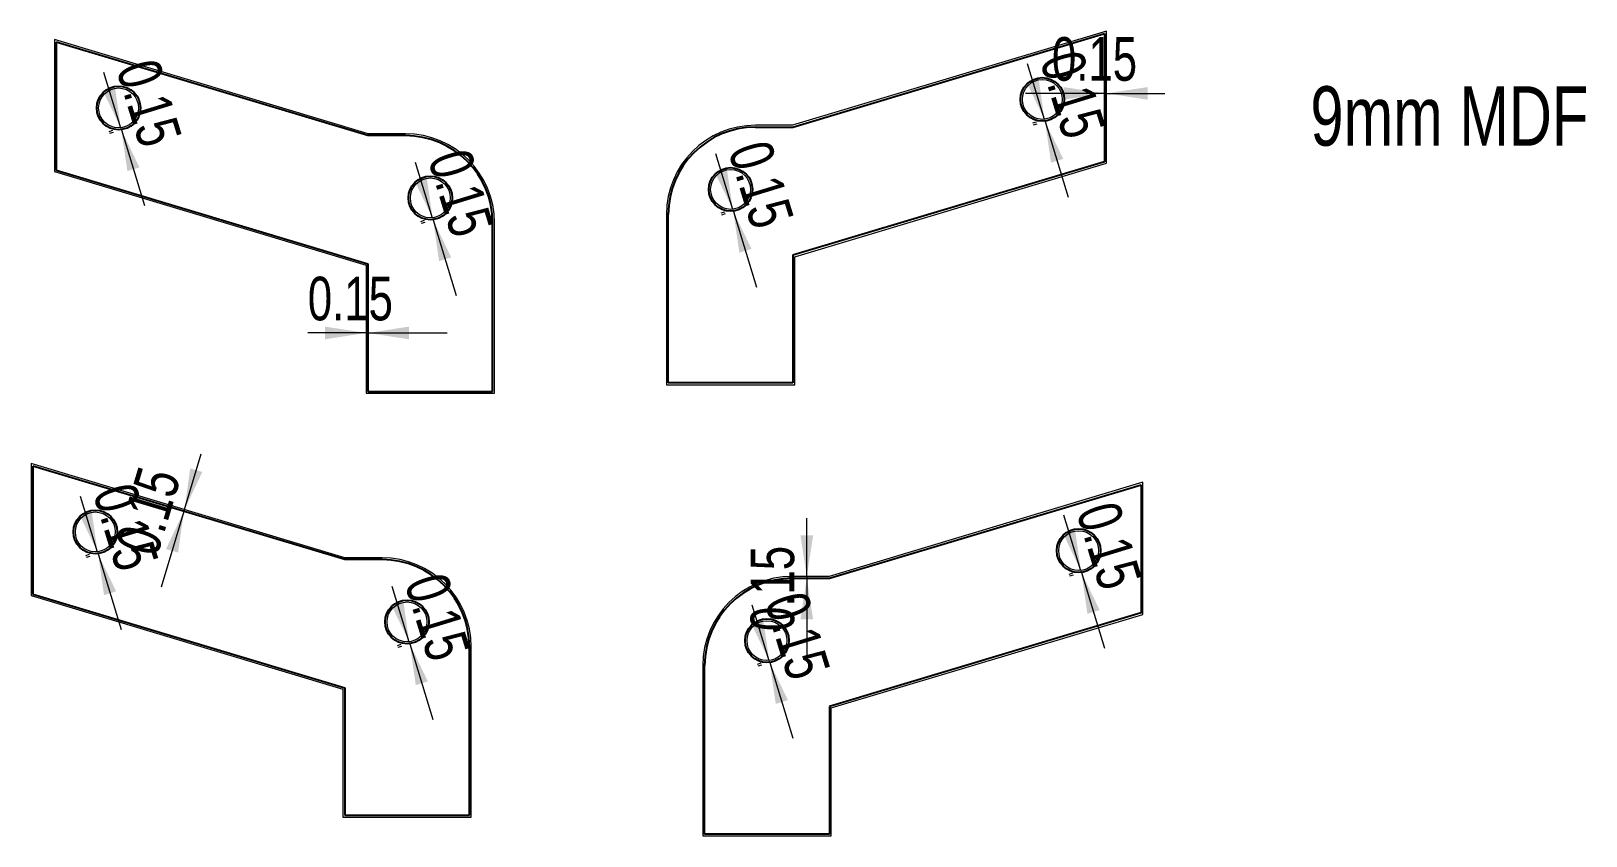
# Model space of a CAD drawing. Header units: millimetres. Extents: x 0 to 157, y 0 to 275.
# Drawn here: x 32.7 to 157.4, y 210.9 to 275.4 of the extents above; entities outside this region: 2.
import ezdxf

# ---------------------------------------------------------------- set-up
doc = ezdxf.new("R2010")
doc.units = ezdxf.units.MM
doc.styles.add('SLDTEXTSTYLE0', font='TXT', dxfattribs={"width": 0.75})
doc.styles.add('SLDTEXTSTYLE1', font='TXT', dxfattribs={"width": 0.7})
doc.dimstyles.new('SLDDIMSTYLE0', dxfattribs={"dimtxt": 3.5, "dimasz": 3.302, "dimexe": 0, "dimexo": 0.0625, "dimgap": 0.875, "dimtad": 1, "dimrnd": 1e-09, "dimdsep": 46, "dimtxsty": 'SLDTEXTSTYLE0', "dimsah": 1, "dimcen": 0.09, "dimadec": 0, "dimazin": 2, "dimtfac": 1, "dimtmove": 0, "dimatfit": 0, "dimfxl": 1, "dimfrac": 2, "dimtolj": 1, "dimtzin": 12, "dimarcsym": 0})

# ---------------------------------------------------------------- blocks, each defined once
blk = doc.blocks.new('_D')
at = {"color": 7, "linetype": 'Continuous', "lineweight": 0}
for p, q in [((59.62, 251.23), (54.94, 251.23)), ((59.62, 251.23), (59.77, 251.23)), ((59.77, 251.23), (66.12, 251.23)), ((59.62, 250.53), (59.62, 250.23)), ((59.77, 250.53), (59.77, 250.23))]:
    blk.add_line(p, q, dxfattribs=at)
at = {"color": 7, "linetype": 'Continuous', "lineweight": 18}
for points in [[(59.62, 251.23), (56.31, 251.74), (56.31, 250.72)], [(59.77, 251.23), (63.07, 250.72), (63.07, 251.74)]]:
    blk.add_solid(points, dxfattribs=at)
at = {"color": 7, "linetype": 'Continuous', "lineweight": 18, "insert": (54.94, 255.74), "char_height": 3.5, "attachment_point": 1, "style": 'SLDTEXTSTYLE0'}
blk.add_mtext('0.15', dxfattribs=at)
blk = doc.blocks.new('_D_1')
at = {"color": 7, "linetype": 'Continuous', "lineweight": 0}
for p, q in [((64.95, 260.44), (63.58, 264.91)), ((64.28, 260.24), (63.99, 260.15)), ((64.32, 260.09), (64.04, 260.01)), ((64.95, 260.44), (64.99, 260.3)), ((64.99, 260.3), (66.85, 254.23))]:
    blk.add_line(p, q, dxfattribs=at)
at = {"color": 7, "linetype": 'Continuous', "lineweight": 18}
for points in [[(64.95, 260.44), (64.47, 263.75), (63.5, 263.45)], [(64.99, 260.3), (65.47, 256.99), (66.44, 257.29)]]:
    blk.add_solid(points, dxfattribs=at)
at = {"color": 7, "linetype": 'Continuous', "lineweight": 18, "insert": (67.9, 266.23), "char_height": 3.5, "attachment_point": 1, "rotation": 287, "style": 'SLDTEXTSTYLE0'}
blk.add_mtext('0.15', dxfattribs=at)
blk = doc.blocks.new('_D_2')
at = {"color": 7, "linetype": 'Continuous', "lineweight": 0}
for p, q in [((39.95, 267.66), (38.58, 272.13)), ((39.28, 267.46), (38.99, 267.37)), ((39.32, 267.31), (39.04, 267.23)), ((39.95, 267.66), (39.99, 267.52)), ((39.99, 267.52), (41.85, 261.45))]:
    blk.add_line(p, q, dxfattribs=at)
at = {"color": 7, "linetype": 'Continuous', "lineweight": 18}
for points in [[(39.95, 267.66), (39.47, 270.97), (38.5, 270.67)], [(39.99, 267.52), (40.47, 264.21), (41.44, 264.51)]]:
    blk.add_solid(points, dxfattribs=at)
at = {"color": 7, "linetype": 'Continuous', "lineweight": 18, "insert": (42.9, 273.45), "char_height": 3.5, "attachment_point": 1, "rotation": 287, "style": 'SLDTEXTSTYLE0'}
blk.add_mtext('0.15', dxfattribs=at)
blk = doc.blocks.new('_D_3')
at = {"color": 7, "linetype": 'Continuous', "lineweight": 0}
for p, q in [((89.03, 261.12), (87.66, 265.59)), ((88.36, 260.92), (88.07, 260.83)), ((88.41, 260.78), (88.12, 260.69)), ((89.03, 261.12), (89.07, 260.98)), ((89.07, 260.98), (90.93, 254.91))]:
    blk.add_line(p, q, dxfattribs=at)
at = {"color": 7, "linetype": 'Continuous', "lineweight": 18}
for points in [[(89.03, 261.12), (88.55, 264.43), (87.58, 264.13)], [(89.07, 260.98), (89.55, 257.67), (90.53, 257.97)]]:
    blk.add_solid(points, dxfattribs=at)
at = {"color": 7, "linetype": 'Continuous', "lineweight": 18, "insert": (91.98, 266.91), "char_height": 3.5, "attachment_point": 1, "rotation": 287, "style": 'SLDTEXTSTYLE0'}
blk.add_mtext('0.15', dxfattribs=at)
blk = doc.blocks.new('_D_4')
at = {"color": 7, "linetype": 'Continuous', "lineweight": 0}
for p, q in [((114.03, 268.34), (112.66, 272.81)), ((113.36, 268.14), (113.07, 268.05)), ((114.03, 268.34), (114.07, 268.2)), ((114.07, 268.2), (115.93, 262.13)), ((113.41, 267.99), (113.12, 267.91))]:
    blk.add_line(p, q, dxfattribs=at)
at = {"color": 7, "linetype": 'Continuous', "lineweight": 18}
for points in [[(114.03, 268.34), (113.55, 271.65), (112.58, 271.35)], [(114.07, 268.2), (114.55, 264.89), (115.53, 265.19)]]:
    blk.add_solid(points, dxfattribs=at)
at = {"color": 7, "linetype": 'Continuous', "lineweight": 18, "insert": (116.98, 274.13), "char_height": 3.5, "attachment_point": 1, "rotation": 287, "style": 'SLDTEXTSTYLE0'}
blk.add_mtext('0.15', dxfattribs=at)
blk = doc.blocks.new('_D_5')
at = {"color": 7, "linetype": 'Continuous', "lineweight": 0}
for p, q in [((118.85, 271.15), (118.85, 271.45)), ((119, 271.15), (119, 271.45)), ((118.85, 270.45), (112.5, 270.45)), ((119, 270.45), (118.85, 270.45)), ((119, 270.45), (123.68, 270.45))]:
    blk.add_line(p, q, dxfattribs=at)
at = {"color": 7, "linetype": 'Continuous', "lineweight": 18}
for points in [[(118.85, 270.45), (115.55, 270.95), (115.55, 269.94)], [(119, 270.45), (122.3, 269.94), (122.3, 270.95)]]:
    blk.add_solid(points, dxfattribs=at)
at = {"color": 7, "linetype": 'Continuous', "lineweight": 18, "insert": (114.62, 274.96), "char_height": 3.5, "attachment_point": 1, "style": 'SLDTEXTSTYLE0'}
blk.add_mtext('0.15', dxfattribs=at)
blk = doc.blocks.new('_D_6')
at = {"color": 7, "linetype": 'Continuous', "lineweight": 0}
for p, q in [((94.96, 231.7), (94.96, 236.38)), ((94.26, 231.7), (93.96, 231.7)), ((94.26, 231.55), (93.96, 231.55)), ((94.96, 231.7), (94.96, 231.55)), ((94.96, 231.55), (94.96, 225.2))]:
    blk.add_line(p, q, dxfattribs=at)
at = {"color": 7, "linetype": 'Continuous', "lineweight": 18}
for points in [[(94.96, 231.7), (95.47, 235), (94.45, 235)], [(94.96, 231.55), (94.45, 228.25), (95.47, 228.25)]]:
    blk.add_solid(points, dxfattribs=at)
at = {"color": 7, "linetype": 'Continuous', "lineweight": 18, "insert": (90.45, 227.32), "char_height": 3.5, "attachment_point": 1, "rotation": 90, "style": 'SLDTEXTSTYLE0'}
blk.add_mtext('0.15', dxfattribs=at)
blk = doc.blocks.new('_D_7')
at = {"color": 7, "linetype": 'Continuous', "lineweight": 0}
for p, q in [((91.95, 224.93), (90.58, 229.4)), ((91.28, 224.73), (90.99, 224.64)), ((91.32, 224.58), (91.04, 224.5)), ((91.95, 224.93), (91.99, 224.79)), ((91.99, 224.79), (93.85, 218.72))]:
    blk.add_line(p, q, dxfattribs=at)
at = {"color": 7, "linetype": 'Continuous', "lineweight": 18}
for points in [[(91.95, 224.93), (91.47, 228.24), (90.5, 227.94)], [(91.99, 224.79), (92.47, 221.48), (93.45, 221.78)]]:
    blk.add_solid(points, dxfattribs=at)
at = {"color": 7, "linetype": 'Continuous', "lineweight": 18, "insert": (94.9, 230.72), "char_height": 3.5, "attachment_point": 1, "rotation": 287, "style": 'SLDTEXTSTYLE0'}
blk.add_mtext('0.15', dxfattribs=at)
blk = doc.blocks.new('_D_8')
at = {"color": 7, "linetype": 'Continuous', "lineweight": 0}
for p, q in [((116.95, 232.15), (115.58, 236.62)), ((116.28, 231.95), (115.99, 231.86)), ((116.95, 232.15), (116.99, 232.01)), ((116.99, 232.01), (118.85, 225.94)), ((116.32, 231.8), (116.04, 231.72))]:
    blk.add_line(p, q, dxfattribs=at)
at = {"color": 7, "linetype": 'Continuous', "lineweight": 18}
for points in [[(116.95, 232.15), (116.47, 235.46), (115.5, 235.16)], [(116.99, 232.01), (117.47, 228.7), (118.45, 229)]]:
    blk.add_solid(points, dxfattribs=at)
at = {"color": 7, "linetype": 'Continuous', "lineweight": 18, "insert": (119.9, 237.94), "char_height": 3.5, "attachment_point": 1, "rotation": 287, "style": 'SLDTEXTSTYLE0'}
blk.add_mtext('0.15', dxfattribs=at)
blk = doc.blocks.new('_D_9')
at = {"color": 7, "linetype": 'Continuous', "lineweight": 0}
for p, q in [((63.08, 226.43), (61.71, 230.9)), ((62.41, 226.23), (62.12, 226.14)), ((62.45, 226.09), (62.17, 226)), ((63.08, 226.43), (63.12, 226.29)), ((63.12, 226.29), (64.98, 220.22))]:
    blk.add_line(p, q, dxfattribs=at)
at = {"color": 7, "linetype": 'Continuous', "lineweight": 18}
for points in [[(63.08, 226.43), (62.6, 229.74), (61.63, 229.44)], [(63.12, 226.29), (63.6, 222.98), (64.57, 223.28)]]:
    blk.add_solid(points, dxfattribs=at)
at = {"color": 7, "linetype": 'Continuous', "lineweight": 18, "insert": (66.03, 232.22), "char_height": 3.5, "attachment_point": 1, "rotation": 287, "style": 'SLDTEXTSTYLE0'}
blk.add_mtext('0.15', dxfattribs=at)
blk = doc.blocks.new('_D_10')
at = {"color": 7, "linetype": 'Continuous', "lineweight": 0}
for p, q in [((38.08, 233.65), (36.71, 238.12)), ((37.41, 233.45), (37.12, 233.36)), ((37.45, 233.3), (37.17, 233.22)), ((38.08, 233.65), (38.12, 233.51)), ((38.12, 233.51), (39.98, 227.44))]:
    blk.add_line(p, q, dxfattribs=at)
at = {"color": 7, "linetype": 'Continuous', "lineweight": 18}
for points in [[(38.08, 233.65), (37.6, 236.96), (36.63, 236.66)], [(38.12, 233.51), (38.6, 230.2), (39.57, 230.5)]]:
    blk.add_solid(points, dxfattribs=at)
at = {"color": 7, "linetype": 'Continuous', "lineweight": 18, "insert": (41.03, 239.44), "char_height": 3.5, "attachment_point": 1, "rotation": 287, "style": 'SLDTEXTSTYLE0'}
blk.add_mtext('0.15', dxfattribs=at)
blk = doc.blocks.new('_D_11')
at = {"color": 7, "linetype": 'Continuous', "lineweight": 0}
for p, q in [((45.05, 237.06), (46.39, 241.54)), ((44.33, 237.12), (44.05, 237.21)), ((44.38, 237.26), (44.09, 237.35)), ((45.05, 237.06), (45, 236.92)), ((45, 236.92), (43.18, 230.84))]:
    blk.add_line(p, q, dxfattribs=at)
at = {"color": 7, "linetype": 'Continuous', "lineweight": 18}
for points in [[(45.05, 237.06), (46.48, 240.08), (45.51, 240.37)], [(45, 236.92), (43.57, 233.9), (44.54, 233.61)]]:
    blk.add_solid(points, dxfattribs=at)
at = {"color": 7, "linetype": 'Continuous', "lineweight": 18, "insert": (39.47, 234.17), "char_height": 3.5, "attachment_point": 1, "rotation": 73.3008, "style": 'SLDTEXTSTYLE0'}
blk.add_mtext('0.15', dxfattribs=at)

msp = doc.modelspace()

# ---------------------------------------------------------------- linework, layer by layer
at = {"color": 7, "linetype": 'Continuous', "lineweight": 18}
for p, q in [((34.617, 274.762), (34.617, 264.168)), ((59.789, 267.21), (34.617, 274.762)), ((119, 275.443), (93.828, 267.891)), ((119, 264.848), (119, 275.443)), ((62.767, 267.21), (59.789, 267.21)), ((93.828, 267.891), (90.85, 267.891)), ((94, 257.348), (119, 264.848)), ((34.617, 264.168), (59.617, 256.668)), ((83.7, 260.741), (83.7, 247.078)), ((69.917, 246.397), (69.917, 260.06)), ((94, 247.078), (94, 257.348)), ((59.617, 256.668), (59.617, 246.397)), ((83.7, 247.078), (94, 247.078)), ((59.617, 246.397), (69.917, 246.397)), ((57.921, 233.201), (32.749, 240.753)), ((32.749, 240.753), (32.749, 230.159)), ((121.919, 239.252), (96.747, 231.701)), ((121.919, 228.658), (121.919, 239.252)), ((60.899, 233.201), (57.921, 233.201)), ((96.747, 231.701), (93.769, 231.701)), ((32.749, 230.159), (57.749, 222.659)), ((96.919, 221.158), (121.919, 228.658)), ((68.049, 212.388), (68.049, 226.051)), ((86.619, 224.551), (86.619, 210.887)), ((57.749, 222.659), (57.749, 212.388)), ((96.919, 210.887), (96.919, 221.158)), ((57.749, 212.388), (68.049, 212.388)), ((86.619, 210.887), (96.919, 210.887))]:
    msp.add_line(p, q, dxfattribs=at)
at = {"color": 7, "linetype": 'Continuous', "lineweight": 25}
for p, q in [((34.767, 274.56), (34.767, 264.279)), ((59.767, 267.06), (34.767, 274.56)), ((93.85, 267.741), (118.85, 275.241)), ((118.85, 275.241), (118.85, 264.96)), ((62.767, 267.06), (59.767, 267.06)), ((90.85, 267.741), (93.85, 267.741)), ((118.85, 264.96), (93.85, 257.46)), ((34.767, 264.279), (59.767, 256.779)), ((83.85, 247.228), (83.85, 260.741)), ((69.767, 246.547), (69.767, 260.06)), ((93.85, 257.46), (93.85, 247.228)), ((59.767, 256.779), (59.767, 246.547)), ((93.85, 247.228), (83.85, 247.228)), ((59.767, 246.547), (69.767, 246.547)), ((32.899, 240.551), (32.899, 230.27)), ((57.899, 233.051), (32.899, 240.551)), ((96.769, 231.551), (121.769, 239.051)), ((121.769, 239.051), (121.769, 228.769)), ((60.899, 233.051), (57.899, 233.051)), ((93.769, 231.551), (96.769, 231.551)), ((32.899, 230.27), (57.899, 222.77)), ((121.769, 228.769), (96.769, 221.269)), ((67.899, 212.538), (67.899, 226.051)), ((86.769, 211.037), (86.769, 224.551)), ((57.899, 222.77), (57.899, 212.538)), ((96.769, 221.269), (96.769, 211.037)), ((57.899, 212.538), (67.899, 212.538)), ((96.769, 211.037), (86.769, 211.037))]:
    msp.add_line(p, q, dxfattribs=at)
for centre in [(39.767, 269.279), (113.85, 269.96), (88.85, 262.741), (64.767, 262.06), (37.899, 235.27), (116.769, 233.769), (62.899, 228.051), (91.769, 226.551)]:
    msp.add_circle(centre, 1.75, dxfattribs=at)
at = {"color": 7, "linetype": 'Continuous', "lineweight": 18}
for centre in [(39.767, 269.279), (113.85, 269.96), (64.767, 262.06), (88.85, 262.741), (37.899, 235.27), (116.769, 233.769), (62.899, 228.051), (91.769, 226.551)]:
    msp.add_circle(centre, 1.6, dxfattribs=at)
for centre, start, end in [((62.767, 260.06), 0, 90), ((90.85, 260.741), 90, 180), ((60.899, 226.051), 0, 90), ((93.769, 224.551), 90, 180)]:
    msp.add_arc(centre, 7.15, start, end, dxfattribs=at)
at = {"color": 7, "linetype": 'Continuous', "lineweight": 25}
for centre, start, end in [((62.767, 260.06), 0, 90), ((90.85, 260.741), 90, 180), ((60.899, 226.051), 0, 90), ((93.769, 224.551), 90, 180)]:
    msp.add_arc(centre, 7, start, end, dxfattribs=at)

# ---------------------------------------------------------------- texts
at = {"color": 7, "linetype": 'Continuous', "lineweight": 0, "insert": (135.352, 271.014), "char_height": 4.7625, "attachment_point": 1, "style": 'SLDTEXTSTYLE0'}
msp.add_mtext('9mm MDF', dxfattribs=at)
at = {"color": 7, "linetype": 'Continuous', "char_height": 5.1381, "attachment_point": 1, "style": 'SLDTEXTSTYLE1'}
for s, insert in [('SOLIDWORKS Educational Product.', (0, 14.331)), ('For Instructional Use Only.', (0, 6.623))]:
    msp.add_mtext(s, dxfattribs=dict(at, insert=insert))

# ---------------------------------------------------------------- dimensions: what is measured, and where the dimension line sits
at = {"color": 7, "linetype": 'Continuous', "lineweight": 18}
for base, p1, p2, picture, middle in [((118.85, 270.446), (119, 270.146), (118.85, 270.146), '_D_5', (119.15, 270.446)), ((59.767, 251.232), (59.617, 251.532), (59.767, 251.532), '_D', (59.467, 251.232))]:
    dim = msp.add_linear_dim(base=base, p1=p1, p2=p2, dimstyle='SLDDIMSTYLE0', dxfattribs=at)
    dim.commit()
    dim.dimension.update_dxf_attribs({"geometry": picture, "text_midpoint": middle, "dimtype": 160})
for base, p1, p2, angle, picture, middle in [((39.992, 267.518), (40.235, 267.749), (40.279, 267.606), 287, '_D_2', (39.904, 267.805)), ((114.075, 268.199), (114.318, 268.43), (114.362, 268.286), 287, '_D_4', (113.987, 268.486)), ((89.075, 260.98), (89.318, 261.211), (89.362, 261.068), 287, '_D_3', (88.987, 261.267)), ((64.992, 260.299), (65.235, 260.53), (65.279, 260.387), 287, '_D_1', (64.904, 260.586)), ((45.004, 236.92), (45.335, 236.977), (45.292, 236.834), 73.30076, '_D_11', (45.091, 237.207)), ((38.124, 233.509), (38.367, 233.74), (38.411, 233.597), 287, '_D_10', (38.036, 233.796)), ((116.994, 232.008), (117.237, 232.239), (117.281, 232.096), 287, '_D_8', (116.906, 232.295)), ((94.958, 231.551), (95.258, 231.701), (95.258, 231.551), 90, '_D_6', (94.958, 231.851)), ((63.124, 226.29), (63.367, 226.521), (63.411, 226.378), 287, '_D_9', (63.036, 226.577)), ((91.994, 224.789), (92.237, 225.02), (92.281, 224.877), 287, '_D_7', (91.906, 225.076))]:
    dim = msp.add_linear_dim(base=base, p1=p1, p2=p2, angle=angle, dimstyle='SLDDIMSTYLE0', dxfattribs=at)
    dim.commit()
    dim.dimension.update_dxf_attribs({"geometry": picture, "text_midpoint": middle, "dimtype": 160})

doc.saveas('drawing.dxf')
